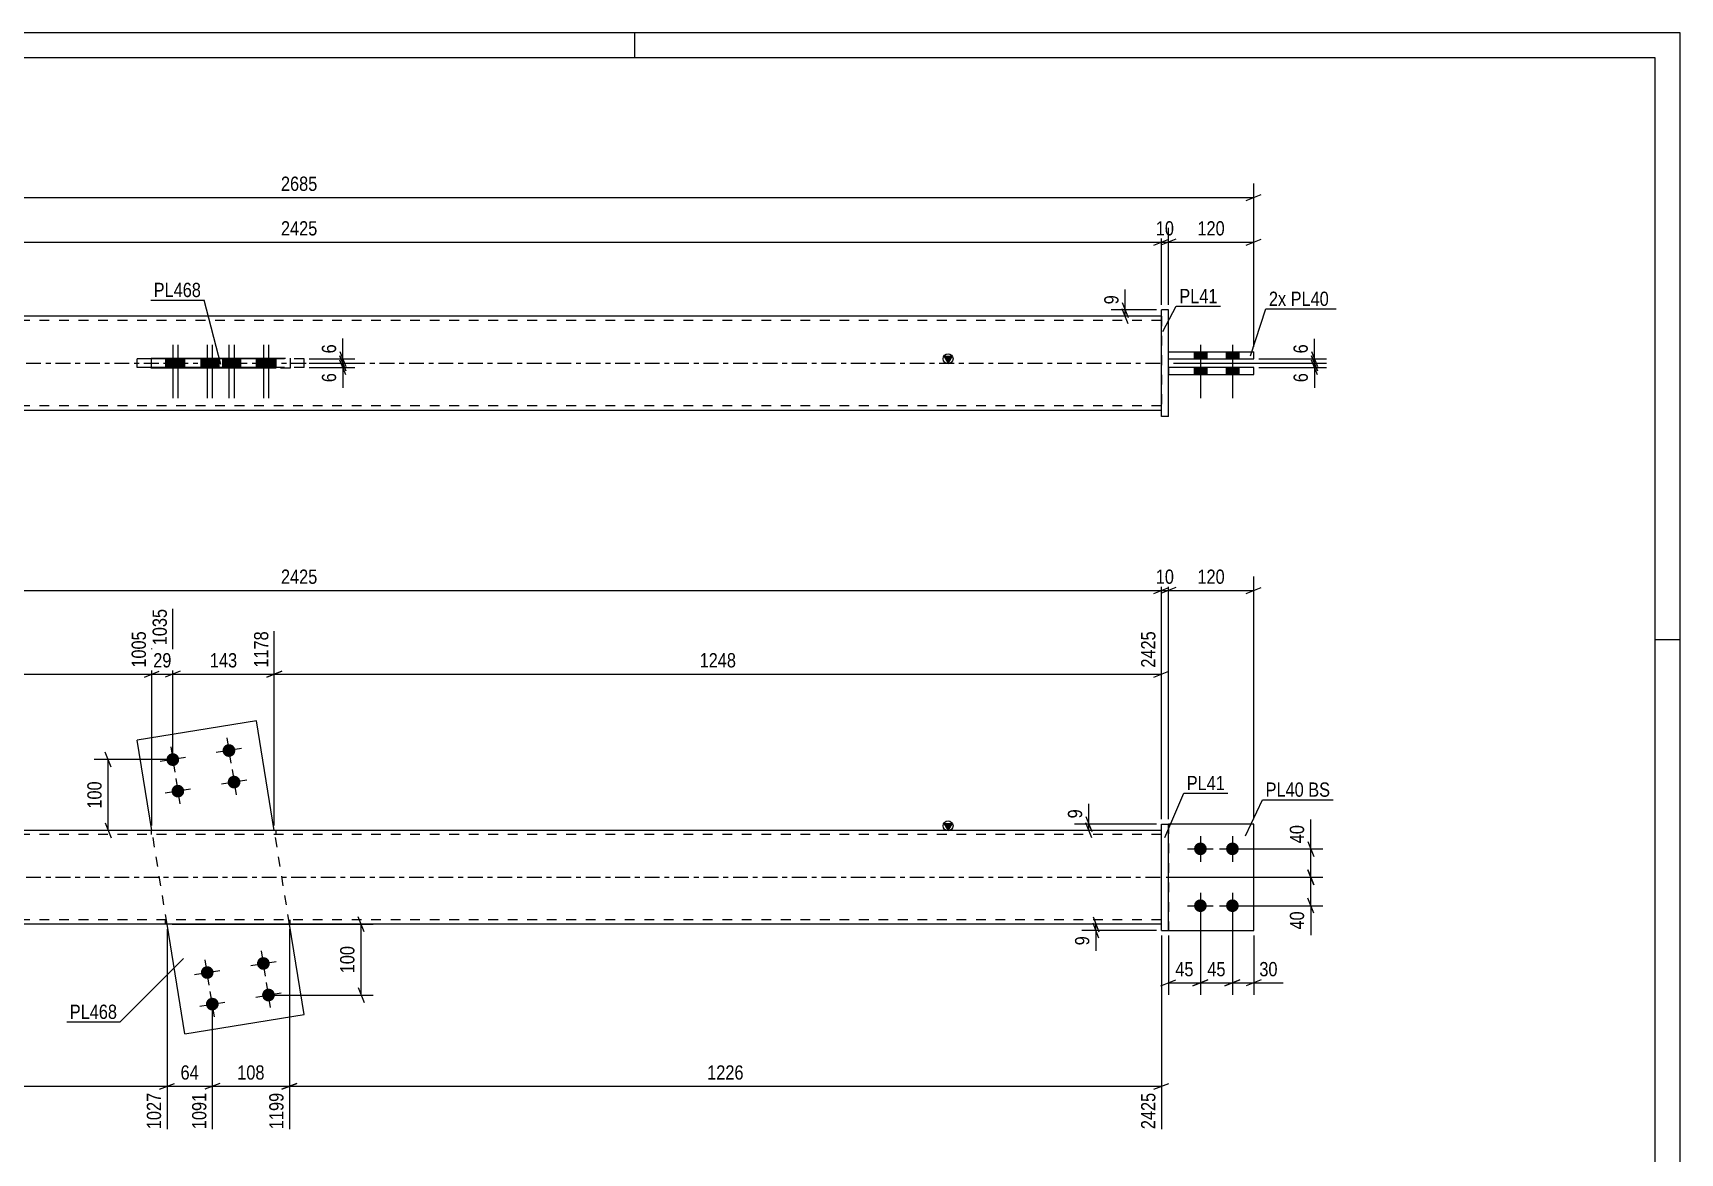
# Model space of a CAD drawing. Header units: millimetres. Extents: x 0 to 594, y 0 to 420.
# Drawn here: x 263.1 to 594, y 194.9 to 420 of the extents above; entities that cross this region are included whole.
import ezdxf

# ---------------------------------------------------------------- set-up
doc = ezdxf.new("R2010")
doc.units = ezdxf.units.MM
doc.linetypes.add('DXK_LINE_DOT2', pattern=[3.9198, 1.9599, -1.9599])
doc.linetypes.add('DXK_LINE_DOT3', pattern=[5.9187, 2.979, -0.9799, 0.9799, -0.9799])
doc.styles.add('Arial Narrow', font='ARIALN.TTF', dxfattribs={"height": 0.2})

# ---------------------------------------------------------------- blocks, each defined once
blk = doc.blocks.new('Unknown-585636893-1129')
at = {"color": 5, "linetype": 'Continuous'}
for p, q in [((594, 420), (0, 420)), ((384, 415), (384, 420)), ((594, 0), (594, 420)), ((589, 415), (5, 415)), ((589, 5), (589, 415)), ((594, 298), (589, 298))]:
    blk.add_line(p, q, dxfattribs=at)
blk = doc.blocks.new('Bolt-585636893-1961 - 1946')
at = {"linetype": 'Continuous'}
for points in [[(292.43, 274.17, -1), (289.89, 273.76, -1)], [(303.71, 276, -1), (301.17, 275.59, -1)], [(293.45, 267.83, -1), (290.92, 267.42, -1)], [(304.74, 269.65, -1), (302.2, 269.24, -1)]]:
    blk.add_hatch(color=1, dxfattribs=at).paths.add_polyline_path(points)
at = {"color": 1, "linetype": 'Continuous'}
for p, q in [((302.03, 278.33), (302.85, 273.25)), ((290.75, 276.51), (291.57, 271.43)), ((304.98, 276.2), (299.9, 275.38)), ((293.7, 274.38), (288.62, 273.56)), ((303.06, 271.98), (303.88, 266.91)), ((291.77, 270.16), (292.6, 265.08)), ((306.01, 269.86), (300.93, 269.03)), ((294.72, 268.03), (289.65, 267.21))]:
    blk.add_line(p, q, dxfattribs=at)
blk = doc.blocks.new('Part-585636893-1953 - 1946')
at = {"linetype": 'Continuous'}
blk.add_hatch(color=2, dxfattribs=at).paths.add_polyline_path([(446.92, 259.74), (446.12, 261.14), (447.72, 261.14)])
at = {"color": 2, "linetype": 'Continuous'}
for p, q in [((489.78, 259.74), (143.31, 259.74)), ((446.92, 259.74), (446.12, 261.14)), ((446.12, 261.14), (447.72, 261.14)), ((447.72, 261.14), (446.92, 259.74)), ((489.78, 240.88), (143.31, 240.88))]:
    blk.add_line(p, q, dxfattribs=at)
at = {"color": 7, "linetype": 'DXK_LINE_DOT2'}
for p, q in [((489.78, 258.88), (143.31, 258.88)), ((286.8, 259.74), (286.8, 258.88)), ((311.83, 259.74), (311.83, 258.88)), ((489.78, 240.88), (489.78, 259.74)), ((489.78, 241.74), (143.31, 241.74)), ((289.71, 240.88), (289.71, 241.74)), ((314.74, 240.88), (314.74, 241.74))]:
    blk.add_line(p, q, dxfattribs=at)
at = {"color": 7, "linetype": 'DXK_LINE_DOT3'}
blk.add_line((143.31, 250.31), (489.78, 250.31), dxfattribs=at)
at = {"color": 2, "linetype": 'Continuous'}
blk.add_circle((446.92, 260.64), 1, dxfattribs=at)
blk = doc.blocks.new('Part-585636893-1958 - 1946')
at = {"color": 2, "linetype": 'Continuous'}
for p, q in [((508.35, 261.02), (491.21, 261.02)), ((508.35, 239.59), (508.35, 261.02)), ((491.21, 239.59), (508.35, 239.59))]:
    blk.add_line(p, q, dxfattribs=at)
at = {"color": 7, "linetype": 'DXK_LINE_DOT2'}
blk.add_line((491.21, 261.02), (491.21, 239.59), dxfattribs=at)
blk = doc.blocks.new('Bolt-585636893-1960 - 1946')
at = {"linetype": 'Continuous'}
for points in [[(296.81, 230.96, -1), (299.35, 231.37, -1)], [(308.09, 232.79, -1), (310.63, 233.2, -1)], [(297.83, 224.62, -1), (300.37, 225.03, -1)], [(309.12, 226.44, -1), (311.65, 226.85, -1)]]:
    blk.add_hatch(color=1, dxfattribs=at).paths.add_polyline_path(points)
at = {"color": 1, "linetype": 'Continuous'}
for p, q in [((309.77, 230.45), (308.95, 235.53)), ((298.49, 228.63), (297.67, 233.71)), ((306.82, 232.58), (311.9, 233.4)), ((295.54, 230.76), (300.62, 231.58)), ((310.8, 224.11), (309.97, 229.19)), ((296.56, 224.41), (301.64, 225.23)), ((299.51, 222.28), (298.69, 227.36)), ((307.85, 226.24), (312.92, 227.06))]:
    blk.add_line(p, q, dxfattribs=at)
blk = doc.blocks.new('Bolt-585636893-1963 - 1946')
at = {"linetype": 'Continuous'}
for points in [[(497.63, 257.31, -1), (497.63, 254.74, -1)], [(504.06, 257.31, -1), (504.06, 254.74, -1)], [(497.63, 245.88, -1), (497.63, 243.31, -1)], [(504.06, 245.88, -1), (504.06, 243.31, -1)]]:
    blk.add_hatch(color=1, dxfattribs=at).paths.add_polyline_path(points)
at = {"color": 1, "linetype": 'Continuous'}
for p, q in [((497.63, 258.59), (497.63, 253.45)), ((504.06, 258.59), (504.06, 253.45)), ((495.06, 256.02), (500.21, 256.02)), ((501.49, 256.02), (506.63, 256.02)), ((497.63, 247.16), (497.63, 242.02)), ((504.06, 247.16), (504.06, 242.02)), ((495.06, 244.59), (500.21, 244.59)), ((501.49, 244.59), (506.63, 244.59))]:
    blk.add_line(p, q, dxfattribs=at)
blk = doc.blocks.new('Part-585636893-1968 - 1946')
at = {"color": 2, "linetype": 'Continuous'}
for p, q in [((307.99, 281.75), (284.02, 277.88)), ((311.55, 259.74), (307.99, 281.75)), ((286.95, 259.74), (284.02, 277.88)), ((293.55, 218.86), (290, 240.88)), ((317.53, 222.74), (314.6, 240.88)), ((293.55, 218.86), (317.53, 222.74))]:
    blk.add_line(p, q, dxfattribs=at)
at = {"color": 7, "linetype": 'DXK_LINE_DOT2'}
for p, q in [((290, 240.88), (286.95, 259.74)), ((314.6, 240.88), (311.55, 259.74))]:
    blk.add_line(p, q, dxfattribs=at)
blk = doc.blocks.new('Part-585636893-1988 - 1946')
at = {"color": 2, "linetype": 'Continuous'}
for p, q in [((489.78, 239.59), (489.78, 261.02)), ((489.78, 261.02), (491.21, 261.02)), ((491.21, 239.59), (491.21, 261.02)), ((489.78, 239.59), (491.21, 239.59))]:
    blk.add_line(p, q, dxfattribs=at)
blk = doc.blocks.new('Part-585636893-1994 - 1946')
at = {"color": 7, "linetype": 'DXK_LINE_DOT2'}
for p, q in [((508.35, 261.02), (491.21, 261.02)), ((491.21, 261.02), (491.21, 239.59)), ((508.35, 239.59), (508.35, 261.02)), ((491.21, 239.59), (508.35, 239.59))]:
    blk.add_line(p, q, dxfattribs=at)
blk = doc.blocks.new('Part-585636893-2431 - 2415')
at = {"color": 2, "linetype": 'Continuous'}
for p, q in [((489.78, 342.91), (489.78, 364.34)), ((491.21, 364.34), (489.78, 364.34)), ((491.21, 342.91), (491.21, 364.34)), ((491.21, 342.91), (489.78, 342.91))]:
    blk.add_line(p, q, dxfattribs=at)
blk = doc.blocks.new('Bolt-585636893-2432 - 2415')
at = {"linetype": 'Continuous'}
for points in [[(296.79, 352.76), (299.36, 352.76), (299.36, 354.48), (296.79, 354.48)], [(297.82, 352.76), (300.39, 352.76), (300.39, 354.48), (297.82, 354.48)], [(308.07, 352.76), (310.64, 352.76), (310.64, 354.48), (308.07, 354.48)], [(309.1, 352.76), (311.67, 352.76), (311.67, 354.48), (309.1, 354.48)]]:
    blk.add_hatch(color=1, dxfattribs=at).paths.add_polyline_path(points)
at = {"color": 1, "linetype": 'Continuous'}
for p, q in [((296.79, 354.48), (296.79, 352.76)), ((297.82, 354.48), (297.82, 352.76)), ((298.08, 357.34), (298.08, 346.62)), ((299.1, 357.34), (299.1, 346.62)), ((299.36, 354.48), (299.36, 352.76)), ((300.39, 354.48), (300.39, 352.76)), ((308.07, 354.48), (308.07, 352.76)), ((309.1, 354.48), (309.1, 352.76)), ((309.36, 357.34), (309.36, 346.62)), ((310.38, 357.34), (310.38, 346.62)), ((310.64, 354.48), (310.64, 352.76)), ((311.67, 354.48), (311.67, 352.76))]:
    blk.add_line(p, q, dxfattribs=at)
blk = doc.blocks.new('Bolt-585636893-2433 - 2415')
at = {"linetype": 'Continuous'}
for points in [[(292.44, 354.48), (289.87, 354.48), (289.87, 352.76), (292.44, 352.76)], [(293.47, 354.48), (290.9, 354.48), (290.9, 352.76), (293.47, 352.76)], [(303.73, 354.48), (301.16, 354.48), (301.16, 352.76), (303.73, 352.76)], [(304.75, 354.48), (302.18, 354.48), (302.18, 352.76), (304.75, 352.76)]]:
    blk.add_hatch(color=1, dxfattribs=at).paths.add_polyline_path(points)
at = {"color": 1, "linetype": 'Continuous'}
for p, q in [((289.87, 354.48), (289.87, 352.76)), ((290.9, 354.48), (290.9, 352.76)), ((291.16, 357.34), (291.16, 346.62)), ((292.18, 357.34), (292.18, 346.62)), ((292.44, 354.48), (292.44, 352.76)), ((293.47, 354.48), (293.47, 352.76)), ((301.16, 354.48), (301.16, 352.76)), ((302.18, 354.48), (302.18, 352.76)), ((302.44, 357.34), (302.44, 346.62)), ((303.47, 357.34), (303.47, 346.62)), ((303.73, 354.48), (303.73, 352.76)), ((304.75, 354.48), (304.75, 352.76))]:
    blk.add_line(p, q, dxfattribs=at)
blk = doc.blocks.new('Part-585636893-2443 - 2415')
at = {"linetype": 'Continuous'}
blk.add_hatch(color=2, dxfattribs=at).paths.add_polyline_path([(446.92, 353.62), (446.12, 355.02), (447.72, 355.02)])
at = {"color": 2, "linetype": 'Continuous'}
for p, q in [((489.78, 363.05), (143.31, 363.05)), ((286.8, 354.48), (286.8, 354.62)), ((286.8, 354.62), (311.83, 354.62)), ((289.71, 354.48), (289.71, 354.62)), ((311.83, 354.62), (311.83, 352.62)), ((446.92, 353.62), (446.12, 355.02)), ((446.12, 355.02), (447.72, 355.02)), ((447.72, 355.02), (446.92, 353.62)), ((286.8, 352.62), (286.8, 352.76)), ((311.83, 352.62), (286.8, 352.62)), ((289.71, 352.62), (289.71, 352.76)), ((143.31, 344.19), (489.78, 344.19))]:
    blk.add_line(p, q, dxfattribs=at)
at = {"color": 7, "linetype": 'DXK_LINE_DOT2'}
for p, q in [((489.78, 362.19), (143.31, 362.19)), ((489.78, 363.05), (489.78, 344.19)), ((286.8, 354.62), (286.8, 352.76)), ((289.71, 354.62), (289.71, 352.76)), ((311.83, 354.62), (314.74, 354.62)), ((314.74, 354.62), (314.74, 352.62)), ((314.74, 352.62), (311.83, 352.62)), ((489.78, 345.05), (143.31, 345.05))]:
    blk.add_line(p, q, dxfattribs=at)
at = {"color": 7, "linetype": 'DXK_LINE_DOT3'}
blk.add_line((143.31, 353.62), (489.78, 353.62), dxfattribs=at)
at = {"color": 2, "linetype": 'Continuous'}
blk.add_circle((446.92, 354.52), 1, dxfattribs=at)
blk = doc.blocks.new('Part-585636893-2448 - 2415')
at = {"color": 2, "linetype": 'Continuous'}
for p, q in [((508.35, 352.76), (491.21, 352.76)), ((491.21, 352.76), (491.21, 351.33)), ((491.21, 351.33), (508.35, 351.33)), ((508.35, 351.33), (508.35, 352.76))]:
    blk.add_line(p, q, dxfattribs=at)
blk = doc.blocks.new('Part-585636893-2453 - 2415')
at = {"color": 2, "linetype": 'Continuous'}
for p, q in [((491.21, 354.48), (491.21, 355.9)), ((491.21, 355.9), (508.35, 355.9)), ((491.21, 354.48), (508.35, 354.48)), ((508.35, 354.48), (508.35, 355.9))]:
    blk.add_line(p, q, dxfattribs=at)
blk = doc.blocks.new('Part-585636893-2468 - 2415')
at = {"color": 2, "linetype": 'Continuous'}
for p, q in [((284.02, 352.76), (284.02, 354.48)), ((311.83, 354.48), (284.02, 354.48)), ((307.99, 352.76), (307.99, 354.48)), ((311.83, 352.76), (284.02, 352.76))]:
    blk.add_line(p, q, dxfattribs=at)
at = {"color": 7, "linetype": 'DXK_LINE_DOT2'}
for p, q in [((293.55, 352.76), (293.55, 354.48)), ((317.53, 354.48), (311.83, 354.48)), ((317.53, 352.76), (317.53, 354.48)), ((317.53, 352.76), (311.83, 352.76))]:
    blk.add_line(p, q, dxfattribs=at)
blk = doc.blocks.new('Bolt-585636893-2470 - 2415')
at = {"linetype": 'Continuous'}
for points in [[(498.92, 355.9), (496.35, 355.9), (496.35, 354.48), (498.92, 354.48)], [(498.92, 355.9), (496.35, 355.9), (496.35, 354.48), (498.92, 354.48)], [(505.35, 355.9), (502.78, 355.9), (502.78, 354.48), (505.35, 354.48)], [(505.35, 355.9), (502.78, 355.9), (502.78, 354.48), (505.35, 354.48)], [(498.92, 352.76), (496.35, 352.76), (496.35, 351.33), (498.92, 351.33)], [(498.92, 352.76), (496.35, 352.76), (496.35, 351.33), (498.92, 351.33)], [(505.35, 352.76), (502.78, 352.76), (502.78, 351.33), (505.35, 351.33)], [(505.35, 352.76), (502.78, 352.76), (502.78, 351.33), (505.35, 351.33)]]:
    blk.add_hatch(color=1, dxfattribs=at).paths.add_polyline_path(points)
at = {"color": 1, "linetype": 'Continuous'}
for p, q in [((496.35, 355.9), (496.35, 354.48)), ((496.35, 355.9), (496.35, 354.48)), ((497.63, 357.33), (497.63, 346.62)), ((497.63, 357.33), (497.63, 346.62)), ((498.92, 355.9), (498.92, 354.48)), ((498.92, 355.9), (498.92, 354.48)), ((502.78, 355.9), (502.78, 354.48)), ((502.78, 355.9), (502.78, 354.48)), ((504.06, 357.33), (504.06, 346.62)), ((504.06, 357.33), (504.06, 346.62)), ((505.35, 355.9), (505.35, 354.48)), ((505.35, 355.9), (505.35, 354.48)), ((496.35, 352.76), (496.35, 351.33)), ((496.35, 352.76), (496.35, 351.33)), ((498.92, 352.76), (498.92, 351.33)), ((498.92, 352.76), (498.92, 351.33)), ((502.78, 352.76), (502.78, 351.33)), ((502.78, 352.76), (502.78, 351.33)), ((505.35, 352.76), (505.35, 351.33)), ((505.35, 352.76), (505.35, 351.33))]:
    blk.add_line(p, q, dxfattribs=at)
blk = doc.blocks.new('StraightDimension-585636893-2936 - 1946')
at = {"color": 7, "linetype": 'Continuous'}
for p, q in [((290, 239.88), (290, 199.69)), ((299.1, 223.82), (299.1, 199.69)), ((288.5, 207.7), (291.5, 208.9)), ((300.6, 208.9), (297.6, 207.7)), ((290, 208.3), (299.1, 208.3))]:
    blk.add_line(p, q, dxfattribs=at)
at = {"color": 0}
blk.add_wipeout([(296.98, 209.05), (296.98, 213.25), (292.12, 213.25), (292.12, 209.05)], dxfattribs=at)
at = {"color": 3, "style": 'Arial Narrow'}
blk.add_text('64', height=2.863, dxfattribs=at).set_placement((292.72, 209.65))
at = {"color": 0, "linetype": 'Continuous'}
blk.add_wipeout([(298.5, 207.6), (294.3, 207.6), (294.3, 199.09), (298.5, 199.09)], dxfattribs=at)
at = {"color": 3, "linetype": 'Continuous', "style": 'Arial Narrow'}
blk.add_text('1091', height=2.863, rotation=90.0002, dxfattribs=at).set_placement((297.9, 199.69))
blk = doc.blocks.new('StraightDimension-585636893-2306 - 1946')
at = {"color": 7, "linetype": 'Continuous'}
for p, q in [((474.61, 262.52), (475.81, 259.52)), ((488.78, 261.02), (472.36, 261.02)), ((488.78, 259.74), (472.36, 259.74)), ((475.81, 258.24), (474.61, 261.24)), ((475.21, 259.74), (475.21, 261.02))]:
    blk.add_line(p, q, dxfattribs=at)
at = {"color": 0}
blk.add_wipeout([(474.45, 264.57), (470.25, 264.57), (470.25, 261.55), (474.45, 261.55)], dxfattribs=at)
at = {"color": 7, "linetype": 'Continuous'}
blk.add_line((475.21, 261.02), (475.21, 265.1), dxfattribs=at)
blk.add_line((475.21, 261.02), (475.21, 265.1), dxfattribs=at)
at = {"color": 3, "style": 'Arial Narrow'}
blk.add_text('9', height=2.86, rotation=90.0002, dxfattribs=at).set_placement((473.86, 262.15))
blk = doc.blocks.new('StraightDimension-585636893-2803 - 1946')
at = {"color": 7, "linetype": 'Continuous'}
for p, q in [((286.95, 260.74), (286.95, 299.75)), ((144.81, 291.74), (141.81, 290.54)), ((143.31, 260.74), (143.31, 294.27)), ((285.45, 290.54), (288.45, 291.74)), ((143.31, 291.14), (286.95, 291.14))]:
    blk.add_line(p, q, dxfattribs=at)
at = {"color": 0, "linetype": 'Continuous'}
for points in [[(286.35, 300.35), (282.15, 300.35), (282.15, 291.84), (286.35, 291.84)], [(142.71, 294.87), (138.51, 294.87), (138.51, 291.84), (142.71, 291.84)]]:
    blk.add_wipeout(points, dxfattribs=at)
at = {"color": 0}
blk.add_wipeout([(219.39, 291.89), (219.39, 296.09), (210.87, 296.09), (210.87, 291.89)], dxfattribs=at)
at = {"color": 3, "linetype": 'Continuous', "style": 'Arial Narrow'}
for s, height, p in [('1005', 2.863, (285.75, 292.44)), ('0', 2.86, (142.11, 292.44))]:
    blk.add_text(s, height=height, rotation=90.0002, dxfattribs=at).set_placement(p)
at = {"color": 3, "style": 'Arial Narrow'}
blk.add_text('1005', height=2.863, dxfattribs=at).set_placement((211.47, 292.49))
blk = doc.blocks.new('StraightDimension-585636893-2212 - 1946')
at = {"color": 7, "linetype": 'Continuous'}
for p, q in [((497.63, 243.59), (497.63, 226.67)), ((504.06, 243.59), (504.06, 226.67)), ((496.13, 228.47), (499.13, 229.67)), ((497.63, 229.07), (504.06, 229.07)), ((505.56, 229.67), (502.56, 228.47))]:
    blk.add_line(p, q, dxfattribs=at)
at = {"color": 0}
blk.add_wipeout([(503.28, 229.82), (503.28, 234.02), (498.42, 234.02), (498.42, 229.82)], dxfattribs=at)
at = {"color": 3, "style": 'Arial Narrow'}
blk.add_text('45', height=2.863, dxfattribs=at).set_placement((499.02, 230.42))
blk = doc.blocks.new('StraightDimension-585636893-2378 - 1946')
at = {"color": 7, "linetype": 'Continuous'}
for p, q in [((492.71, 308.54), (489.71, 307.34)), ((491.21, 262.02), (491.21, 310.79)), ((491.21, 307.94), (508.35, 307.94)), ((506.85, 307.34), (509.85, 308.54)), ((508.35, 262.02), (508.35, 310.79))]:
    blk.add_line(p, q, dxfattribs=at)
at = {"color": 0}
blk.add_wipeout([(503.12, 308.69), (503.12, 312.89), (496.43, 312.89), (496.43, 308.69)], dxfattribs=at)
at = {"color": 3, "style": 'Arial Narrow'}
blk.add_text('120', height=2.863, dxfattribs=at).set_placement((497.03, 309.29))
blk = doc.blocks.new('StraightDimension-585636893-2801 - 1946')
at = {"color": 7, "linetype": 'Continuous'}
for p, q in [((291.16, 274.97), (291.16, 304.25)), ((311.55, 260.74), (311.55, 299.75)), ((292.66, 291.74), (289.66, 290.54)), ((310.05, 290.54), (313.05, 291.74)), ((291.16, 291.14), (311.55, 291.14))]:
    blk.add_line(p, q, dxfattribs=at)
at = {"color": 0, "linetype": 'Continuous'}
blk.add_wipeout([(310.95, 300.35), (306.75, 300.35), (306.75, 291.84), (310.95, 291.84)], dxfattribs=at)
at = {"color": 0}
blk.add_wipeout([(304.7, 291.89), (304.7, 296.09), (298.01, 296.09), (298.01, 291.89)], dxfattribs=at)
at = {"color": 3, "linetype": 'Continuous', "style": 'Arial Narrow'}
blk.add_text('1178', height=2.863, rotation=90.0002, dxfattribs=at).set_placement((310.35, 292.44))
at = {"color": 3, "style": 'Arial Narrow'}
blk.add_text('143', height=2.863, dxfattribs=at).set_placement((298.61, 292.49))
blk = doc.blocks.new('StraightDimension-585636893-2937 - 1946')
at = {"color": 7, "linetype": 'Continuous'}
for p, q in [((143.31, 238.59), (143.31, 205.17)), ((290, 239.88), (290, 199.69)), ((144.81, 208.9), (141.81, 207.7)), ((288.5, 207.7), (291.5, 208.9)), ((143.31, 208.3), (290, 208.3))]:
    blk.add_line(p, q, dxfattribs=at)
at = {"color": 0}
blk.add_wipeout([(220.91, 209.05), (220.91, 213.25), (212.4, 213.25), (212.4, 209.05)], dxfattribs=at)
at = {"color": 0, "linetype": 'Continuous'}
for points in [[(142.71, 207.6), (138.51, 207.6), (138.51, 204.57), (142.71, 204.57)], [(289.4, 207.6), (285.2, 207.6), (285.2, 199.09), (289.4, 199.09)]]:
    blk.add_wipeout(points, dxfattribs=at)
at = {"color": 3, "style": 'Arial Narrow'}
blk.add_text('1027', height=2.863, dxfattribs=at).set_placement((213, 209.65))
at = {"color": 3, "linetype": 'Continuous', "style": 'Arial Narrow'}
for s, height, p in [('0', 2.86, (142.11, 205.17)), ('1027', 2.863, (288.8, 199.69))]:
    blk.add_text(s, height=height, rotation=90.0002, dxfattribs=at).set_placement(p)
blk = doc.blocks.new('StraightDimension-585636893-2802 - 1946')
at = {"color": 7, "linetype": 'Continuous'}
for p, q in [((291.16, 274.97), (291.16, 304.25)), ((286.95, 260.74), (286.95, 299.75)), ((285.45, 290.54), (288.45, 291.74)), ((292.66, 291.74), (289.66, 290.54)), ((286.95, 291.14), (291.16, 291.14))]:
    blk.add_line(p, q, dxfattribs=at)
at = {"color": 0}
blk.add_wipeout([(291.48, 291.89), (291.48, 296.09), (286.63, 296.09), (286.63, 291.89)], dxfattribs=at)
at = {"color": 0, "linetype": 'Continuous'}
blk.add_wipeout([(290.56, 304.85), (286.36, 304.85), (286.36, 296.34), (290.56, 296.34)], dxfattribs=at)
at = {"color": 3, "linetype": 'Continuous', "style": 'Arial Narrow'}
blk.add_text('1035', height=2.863, rotation=90.0002, dxfattribs=at).set_placement((289.96, 296.94))
at = {"color": 3, "style": 'Arial Narrow'}
blk.add_text('29', height=2.863, dxfattribs=at).set_placement((287.23, 292.49))
blk = doc.blocks.new('StraightDimension-585636893-2190 - 1946')
at = {"color": 7, "linetype": 'Continuous'}
for p, q in [((476.05, 242.38), (477.25, 239.38)), ((488.78, 240.88), (473.8, 240.88)), ((488.78, 239.59), (473.8, 239.59)), ((477.25, 238.09), (476.05, 241.09)), ((476.65, 239.59), (476.65, 240.88))]:
    blk.add_line(p, q, dxfattribs=at)
at = {"color": 0}
blk.add_wipeout([(475.9, 239.07), (471.7, 239.07), (471.7, 236.04), (475.9, 236.04)], dxfattribs=at)
at = {"color": 7, "linetype": 'Continuous'}
blk.add_line((476.65, 239.59), (476.65, 235.51), dxfattribs=at)
blk.add_line((476.65, 239.59), (476.65, 235.51), dxfattribs=at)
at = {"color": 3, "style": 'Arial Narrow'}
blk.add_text('9', height=2.86, rotation=90.0002, dxfattribs=at).set_placement((475.3, 236.64))
blk = doc.blocks.new('StraightDimension-585636893-2199 - 1946')
at = {"color": 7, "linetype": 'Continuous'}
for p, q in [((504.06, 243.59), (504.06, 226.67)), ((508.35, 238.59), (508.35, 226.67)), ((502.56, 228.47), (505.56, 229.67)), ((504.06, 229.07), (508.35, 229.07)), ((509.85, 229.67), (506.85, 228.47))]:
    blk.add_line(p, q, dxfattribs=at)
at = {"color": 0}
blk.add_wipeout([(513.73, 229.82), (513.73, 234.02), (508.87, 234.02), (508.87, 229.82)], dxfattribs=at)
at = {"color": 7, "linetype": 'Continuous'}
blk.add_line((508.35, 229.07), (514.25, 229.07), dxfattribs=at)
blk.add_line((508.35, 229.07), (514.25, 229.07), dxfattribs=at)
at = {"color": 3, "style": 'Arial Narrow'}
blk.add_text('30', height=2.863, dxfattribs=at).set_placement((509.47, 230.42))
blk = doc.blocks.new('StraightDimension-585636893-2222 - 1946')
at = {"color": 7, "linetype": 'Continuous'}
for p, q in [((497.63, 243.59), (497.63, 226.67)), ((491.21, 238.59), (491.21, 226.67)), ((489.71, 228.47), (492.71, 229.67)), ((491.21, 229.07), (497.63, 229.07)), ((499.13, 229.67), (496.13, 228.47))]:
    blk.add_line(p, q, dxfattribs=at)
at = {"color": 0}
blk.add_wipeout([(496.85, 229.82), (496.85, 234.02), (491.99, 234.02), (491.99, 229.82)], dxfattribs=at)
at = {"color": 3, "style": 'Arial Narrow'}
blk.add_text('45', height=2.863, dxfattribs=at).set_placement((492.59, 230.42))
blk = doc.blocks.new('StraightDimension-585636893-2352 - 1946')
at = {"color": 7, "linetype": 'Continuous'}
for p, q in [((143.31, 307.94), (489.78, 307.94)), ((488.28, 307.34), (491.28, 308.54)), ((489.78, 262.02), (489.78, 310.79))]:
    blk.add_line(p, q, dxfattribs=at)
at = {"color": 0}
blk.add_wipeout([(320.8, 308.69), (320.8, 312.89), (312.29, 312.89), (312.29, 308.69)], dxfattribs=at)
at = {"color": 3, "style": 'Arial Narrow'}
blk.add_text('2425', height=2.863, dxfattribs=at).set_placement((312.89, 309.29))
blk = doc.blocks.new('StraightDimension-585636893-2239 - 1946')
at = {"color": 7, "linetype": 'Continuous'}
for p, q in [((329.6, 239.38), (328.4, 242.38)), ((291, 240.88), (331.4, 240.88)), ((329, 226.65), (329, 240.88)), ((311.38, 226.65), (331.4, 226.65)), ((328.4, 228.15), (329.6, 225.15))]:
    blk.add_line(p, q, dxfattribs=at)
at = {"color": 0}
blk.add_wipeout([(328.25, 237.1), (324.05, 237.1), (324.05, 230.42), (328.25, 230.42)], dxfattribs=at)
at = {"color": 3, "style": 'Arial Narrow'}
blk.add_text('100', height=2.863, rotation=90.0002, dxfattribs=at).set_placement((327.65, 231.02))
blk = doc.blocks.new('StraightDimension-585636893-2256 - 1946')
at = {"color": 7, "linetype": 'Continuous'}
for p, q in [((519.21, 251.81), (520.41, 248.81)), ((490.78, 250.31), (522.21, 250.31)), ((519.81, 244.59), (519.81, 250.31)), ((520.41, 243.09), (519.21, 246.09)), ((505.06, 244.59), (522.21, 244.59))]:
    blk.add_line(p, q, dxfattribs=at)
at = {"color": 0}
blk.add_wipeout([(519.06, 244.07), (514.86, 244.07), (514.86, 239.21), (519.06, 239.21)], dxfattribs=at)
at = {"color": 7, "linetype": 'Continuous'}
blk.add_line((519.81, 244.59), (519.81, 238.69), dxfattribs=at)
blk.add_line((519.81, 244.59), (519.81, 238.69), dxfattribs=at)
at = {"color": 3, "style": 'Arial Narrow'}
blk.add_text('40', height=2.863, rotation=90.0002, dxfattribs=at).set_placement((518.46, 239.81))
blk = doc.blocks.new('StraightDimension-585636893-2269 - 1946')
at = {"color": 7, "linetype": 'Continuous'}
for p, q in [((505.06, 256.02), (522.21, 256.02)), ((519.21, 257.52), (520.41, 254.52)), ((519.81, 250.31), (519.81, 256.02)), ((520.41, 248.81), (519.21, 251.81)), ((490.78, 250.31), (522.21, 250.31))]:
    blk.add_line(p, q, dxfattribs=at)
at = {"color": 0}
blk.add_wipeout([(519.06, 261.4), (514.86, 261.4), (514.86, 256.55), (519.06, 256.55)], dxfattribs=at)
at = {"color": 7, "linetype": 'Continuous'}
blk.add_line((519.81, 256.02), (519.81, 261.93), dxfattribs=at)
blk.add_line((519.81, 256.02), (519.81, 261.93), dxfattribs=at)
at = {"color": 3, "style": 'Arial Narrow'}
blk.add_text('40', height=2.863, rotation=90.0002, dxfattribs=at).set_placement((518.46, 257.15))
blk = doc.blocks.new('StraightDimension-585636893-2934 - 1946')
at = {"color": 7, "linetype": 'Continuous'}
for p, q in [((314.6, 239.88), (314.6, 199.69)), ((489.78, 238.59), (489.78, 199.69)), ((316.1, 208.9), (313.1, 207.7)), ((488.28, 207.7), (491.28, 208.9)), ((314.6, 208.3), (489.78, 208.3))]:
    blk.add_line(p, q, dxfattribs=at)
at = {"color": 0}
blk.add_wipeout([(406.44, 209.05), (406.44, 213.25), (397.93, 213.25), (397.93, 209.05)], dxfattribs=at)
at = {"color": 0, "linetype": 'Continuous'}
blk.add_wipeout([(489.18, 207.6), (484.98, 207.6), (484.98, 199.09), (489.18, 199.09)], dxfattribs=at)
at = {"color": 3, "style": 'Arial Narrow'}
blk.add_text('1226', height=2.863, dxfattribs=at).set_placement((398.53, 209.65))
at = {"color": 3, "linetype": 'Continuous', "style": 'Arial Narrow'}
blk.add_text('2425', height=2.863, rotation=90.0002, dxfattribs=at).set_placement((488.58, 199.69))
blk = doc.blocks.new('StraightDimension-585636893-2283 - 1946')
at = {"color": 7, "linetype": 'Continuous'}
for p, q in [((278.8, 272.47), (277.6, 275.47)), ((290.16, 273.97), (275.35, 273.97)), ((278.2, 259.74), (278.2, 273.97)), ((310.55, 259.74), (275.35, 259.74)), ((277.6, 261.24), (278.8, 258.24))]:
    blk.add_line(p, q, dxfattribs=at)
at = {"color": 0}
blk.add_wipeout([(277.45, 270.19), (273.25, 270.19), (273.25, 263.51), (277.45, 263.51)], dxfattribs=at)
at = {"color": 3, "style": 'Arial Narrow'}
blk.add_text('100', height=2.863, rotation=90.0002, dxfattribs=at).set_placement((276.85, 264.11))
blk = doc.blocks.new('StraightDimension-585636893-2935 - 1946')
at = {"color": 7, "linetype": 'Continuous'}
for p, q in [((314.6, 239.88), (314.6, 199.69)), ((299.1, 223.82), (299.1, 199.69)), ((300.6, 208.9), (297.6, 207.7)), ((313.1, 207.7), (316.1, 208.9)), ((299.1, 208.3), (314.6, 208.3))]:
    blk.add_line(p, q, dxfattribs=at)
at = {"color": 0}
blk.add_wipeout([(310.19, 209.05), (310.19, 213.25), (303.51, 213.25), (303.51, 209.05)], dxfattribs=at)
at = {"color": 3, "style": 'Arial Narrow'}
blk.add_text('108', height=2.863, dxfattribs=at).set_placement((304.11, 209.65))
at = {"color": 0, "linetype": 'Continuous'}
blk.add_wipeout([(314, 207.6), (309.8, 207.6), (309.8, 199.09), (314, 199.09)], dxfattribs=at)
at = {"color": 3, "linetype": 'Continuous', "style": 'Arial Narrow'}
blk.add_text('1199', height=2.863, rotation=90.0002, dxfattribs=at).set_placement((313.4, 199.69))
blk = doc.blocks.new('StraightDimension-585636893-2361 - 1946')
at = {"color": 7, "linetype": 'Continuous'}
for p, q in [((488.28, 307.34), (491.28, 308.54)), ((492.71, 308.54), (489.71, 307.34)), ((489.78, 262.02), (489.78, 310.79)), ((489.78, 307.94), (491.21, 307.94)), ((491.21, 262.02), (491.21, 310.79))]:
    blk.add_line(p, q, dxfattribs=at)
at = {"color": 0}
blk.add_wipeout([(492.92, 308.69), (492.92, 312.89), (488.06, 312.89), (488.06, 308.69)], dxfattribs=at)
at = {"color": 3, "style": 'Arial Narrow'}
blk.add_text('10', height=2.863, dxfattribs=at).set_placement((488.66, 309.29))
blk = doc.blocks.new('StraightDimension-585636893-2800 - 1946')
at = {"color": 7, "linetype": 'Continuous'}
for p, q in [((311.55, 260.74), (311.55, 299.75)), ((489.78, 262.02), (489.78, 299.75)), ((313.05, 291.74), (310.05, 290.54)), ((488.28, 290.54), (491.28, 291.74)), ((311.55, 291.14), (489.78, 291.14))]:
    blk.add_line(p, q, dxfattribs=at)
at = {"color": 0, "linetype": 'Continuous'}
blk.add_wipeout([(489.18, 300.35), (484.98, 300.35), (484.98, 291.84), (489.18, 291.84)], dxfattribs=at)
at = {"color": 0}
blk.add_wipeout([(404.92, 291.89), (404.92, 296.09), (396.41, 296.09), (396.41, 291.89)], dxfattribs=at)
at = {"color": 3, "linetype": 'Continuous', "style": 'Arial Narrow'}
blk.add_text('2425', height=2.863, rotation=90.0002, dxfattribs=at).set_placement((488.58, 292.44))
at = {"color": 3, "style": 'Arial Narrow'}
blk.add_text('1248', height=2.863, dxfattribs=at).set_placement((397.01, 292.49))
blk = doc.blocks.new('StraightDimension-585636893-2521 - 2415')
at = {"color": 7, "linetype": 'Continuous'}
for p, q in [((318.53, 354.48), (327.72, 354.48)), ((324.72, 355.98), (325.92, 352.98)), ((325.92, 352.12), (324.72, 355.12)), ((325.32, 353.62), (325.32, 354.48)), ((318.53, 353.62), (327.72, 353.62))]:
    blk.add_line(p, q, dxfattribs=at)
at = {"color": 0}
blk.add_wipeout([(324.57, 358.03), (320.37, 358.03), (320.37, 355), (324.57, 355)], dxfattribs=at)
at = {"color": 7, "linetype": 'Continuous'}
blk.add_line((325.32, 354.48), (325.32, 358.56), dxfattribs=at)
blk.add_line((325.32, 354.48), (325.32, 358.56), dxfattribs=at)
at = {"color": 3, "style": 'Arial Narrow'}
blk.add_text('6', height=2.86, rotation=90.0002, dxfattribs=at).set_placement((323.97, 355.6))
blk = doc.blocks.new('StraightDimension-585636893-2525 - 2415')
at = {"color": 7, "linetype": 'Continuous'}
for p, q in [((324.72, 355.12), (325.92, 352.12)), ((325.92, 351.26), (324.72, 354.26)), ((318.53, 353.62), (327.72, 353.62)), ((318.53, 352.76), (327.72, 352.76)), ((325.32, 352.76), (325.32, 353.62))]:
    blk.add_line(p, q, dxfattribs=at)
at = {"color": 0}
blk.add_wipeout([(324.57, 352.24), (320.37, 352.24), (320.37, 349.21), (324.57, 349.21)], dxfattribs=at)
at = {"color": 7, "linetype": 'Continuous'}
blk.add_line((325.32, 352.76), (325.32, 348.69), dxfattribs=at)
blk.add_line((325.32, 352.76), (325.32, 348.69), dxfattribs=at)
at = {"color": 3, "style": 'Arial Narrow'}
blk.add_text('6', height=2.86, rotation=90.0002, dxfattribs=at).set_placement((323.97, 349.81))
blk = doc.blocks.new('StraightDimension-585636893-2530 - 2415')
at = {"color": 7, "linetype": 'Continuous'}
for p, q in [((506.85, 386.31), (509.85, 387.51)), ((508.35, 356.9), (508.35, 389.76)), ((124.74, 386.91), (508.35, 386.91))]:
    blk.add_line(p, q, dxfattribs=at)
at = {"color": 0}
blk.add_wipeout([(320.8, 387.66), (320.8, 391.86), (312.29, 391.86), (312.29, 387.66)], dxfattribs=at)
at = {"color": 3, "style": 'Arial Narrow'}
blk.add_text('2685', height=2.863, dxfattribs=at).set_placement((312.89, 388.26))
blk = doc.blocks.new('StraightDimension-585636893-2561 - 2415')
at = {"color": 7, "linetype": 'Continuous'}
for p, q in [((489.78, 365.34), (489.78, 380.8)), ((143.31, 377.95), (489.78, 377.95)), ((488.28, 377.35), (491.28, 378.55))]:
    blk.add_line(p, q, dxfattribs=at)
at = {"color": 0}
blk.add_wipeout([(320.8, 378.7), (320.8, 382.9), (312.29, 382.9), (312.29, 378.7)], dxfattribs=at)
at = {"color": 3, "style": 'Arial Narrow'}
blk.add_text('2425', height=2.863, dxfattribs=at).set_placement((312.89, 379.3))
blk = doc.blocks.new('StraightDimension-585636893-2571 - 2415')
at = {"color": 7, "linetype": 'Continuous'}
for p, q in [((489.78, 365.34), (489.78, 380.8)), ((491.21, 365.34), (491.21, 380.8)), ((488.28, 377.35), (491.28, 378.55)), ((492.71, 378.55), (489.71, 377.35)), ((489.78, 377.95), (491.21, 377.95))]:
    blk.add_line(p, q, dxfattribs=at)
at = {"color": 0}
blk.add_wipeout([(492.92, 378.7), (492.92, 382.9), (488.06, 382.9), (488.06, 378.7)], dxfattribs=at)
at = {"color": 3, "style": 'Arial Narrow'}
blk.add_text('10', height=2.863, dxfattribs=at).set_placement((488.66, 379.3))
blk = doc.blocks.new('StraightDimension-585636893-2581 - 2415')
at = {"color": 7, "linetype": 'Continuous'}
for p, q in [((491.21, 365.34), (491.21, 380.8)), ((508.35, 356.9), (508.35, 380.8)), ((492.71, 378.55), (489.71, 377.35)), ((491.21, 377.95), (508.35, 377.95)), ((506.85, 377.35), (509.85, 378.55))]:
    blk.add_line(p, q, dxfattribs=at)
at = {"color": 0}
blk.add_wipeout([(503.12, 378.7), (503.12, 382.9), (496.43, 382.9), (496.43, 378.7)], dxfattribs=at)
at = {"color": 3, "style": 'Arial Narrow'}
blk.add_text('120', height=2.863, dxfattribs=at).set_placement((497.03, 379.3))
blk = doc.blocks.new('StraightDimension-585636893-2592 - 2415')
at = {"color": 7, "linetype": 'Continuous'}
for p, q in [((488.78, 364.34), (479.67, 364.34)), ((481.92, 365.84), (483.12, 362.84)), ((483.12, 361.55), (481.92, 364.55)), ((482.52, 363.05), (482.52, 364.34)), ((488.78, 363.05), (479.67, 363.05))]:
    blk.add_line(p, q, dxfattribs=at)
at = {"color": 0}
blk.add_wipeout([(481.77, 367.89), (477.57, 367.89), (477.57, 364.86), (481.77, 364.86)], dxfattribs=at)
at = {"color": 7, "linetype": 'Continuous'}
blk.add_line((482.52, 364.34), (482.52, 368.41), dxfattribs=at)
blk.add_line((482.52, 364.34), (482.52, 368.41), dxfattribs=at)
at = {"color": 3, "style": 'Arial Narrow'}
blk.add_text('9', height=2.86, rotation=90.0002, dxfattribs=at).set_placement((481.17, 365.46))
blk = doc.blocks.new('StraightDimension-585636893-2603 - 2415')
at = {"color": 7, "linetype": 'Continuous'}
for p, q in [((509.35, 354.48), (522.95, 354.48)), ((519.95, 355.98), (521.15, 352.98)), ((521.15, 352.12), (519.95, 355.12)), ((520.55, 353.62), (520.55, 354.48)), ((492.21, 353.62), (522.95, 353.62))]:
    blk.add_line(p, q, dxfattribs=at)
at = {"color": 0}
blk.add_wipeout([(519.8, 358.03), (515.6, 358.03), (515.6, 355), (519.8, 355)], dxfattribs=at)
at = {"color": 7, "linetype": 'Continuous'}
blk.add_line((520.55, 354.48), (520.55, 358.55), dxfattribs=at)
blk.add_line((520.55, 354.48), (520.55, 358.55), dxfattribs=at)
at = {"color": 3, "style": 'Arial Narrow'}
blk.add_text('6', height=2.86, rotation=90.0002, dxfattribs=at).set_placement((519.2, 355.6))
blk = doc.blocks.new('StraightDimension-585636893-2612 - 2415')
at = {"color": 7, "linetype": 'Continuous'}
for p, q in [((519.95, 355.12), (521.15, 352.12)), ((521.15, 351.26), (519.95, 354.26)), ((492.21, 353.62), (522.95, 353.62)), ((509.35, 352.76), (522.95, 352.76)), ((520.55, 352.76), (520.55, 353.62))]:
    blk.add_line(p, q, dxfattribs=at)
at = {"color": 0}
blk.add_wipeout([(519.8, 352.24), (515.6, 352.24), (515.6, 349.21), (519.8, 349.21)], dxfattribs=at)
at = {"color": 7, "linetype": 'Continuous'}
blk.add_line((520.55, 352.76), (520.55, 348.68), dxfattribs=at)
blk.add_line((520.55, 352.76), (520.55, 348.68), dxfattribs=at)
at = {"color": 3, "style": 'Arial Narrow'}
blk.add_text('6', height=2.86, rotation=90.0002, dxfattribs=at).set_placement((519.2, 349.81))
blk = doc.blocks.new('Mark-585636893-1964 - 1946')
at = {"color": 0}
blk.add_wipeout([(279.96, 221.85), (279.96, 224.85), (270.46, 224.85), (270.46, 221.85)], dxfattribs=at)
blk.add_wipeout([(279.96, 221.85), (279.96, 224.85), (270.46, 224.85), (270.46, 221.85)], dxfattribs=at)
at = {"color": 30, "linetype": 'Continuous'}
for p in [(293.32, 234), (269.86, 221.25)]:
    blk.add_line(p, (280.56, 221.25), dxfattribs=at)
at = {"color": 3, "style": 'Arial Narrow'}
blk.add_text('PL468', height=2.863, dxfattribs=at).set_placement((270.46, 221.85))
blk = doc.blocks.new('Mark-585636893-1984 - 1946')
at = {"color": 0}
blk.add_wipeout([(502.55, 267.82), (502.55, 270.82), (494.88, 270.82), (494.88, 267.82)], dxfattribs=at)
blk.add_wipeout([(502.55, 267.82), (502.55, 270.82), (494.88, 270.82), (494.88, 267.82)], dxfattribs=at)
at = {"color": 30, "linetype": 'Continuous'}
for p, q in [((490.51, 258.34), (494.28, 267.22)), ((494.28, 267.22), (503.15, 267.22))]:
    blk.add_line(p, q, dxfattribs=at)
at = {"color": 3, "style": 'Arial Narrow'}
blk.add_text('PL41', height=2.863, dxfattribs=at).set_placement((494.88, 267.82))
blk = doc.blocks.new('MarkSet-585636893-2400 - 1946')
at = {"color": 0}
blk.add_wipeout([(518.4, 266.5), (518.4, 269.5), (510.73, 269.5), (510.73, 266.5)], dxfattribs=at)
blk.add_wipeout([(518.4, 266.5), (518.4, 269.5), (510.73, 269.5), (510.73, 266.5)], dxfattribs=at)
at = {"color": 30, "linetype": 'Continuous'}
blk.add_line((506.72, 258.67), (510.13, 265.9), dxfattribs=at)
at = {"color": 0}
blk.add_wipeout([(523.68, 266.5), (523.68, 269.5), (519.3, 269.5), (519.3, 266.5)], dxfattribs=at)
blk.add_wipeout([(523.68, 266.5), (523.68, 269.5), (519.3, 269.5), (519.3, 266.5)], dxfattribs=at)
at = {"color": 30, "linetype": 'Continuous'}
blk.add_line((510.13, 265.9), (524.28, 265.9), dxfattribs=at)
at = {"color": 3, "style": 'Arial Narrow'}
for s, p in [('PL40', (510.73, 266.5)), ('BS', (519.3, 266.5))]:
    blk.add_text(s, height=2.863, dxfattribs=at).set_placement(p)
blk = doc.blocks.new('Mark-585636893-2427 - 2415')
at = {"color": 0}
blk.add_wipeout([(501.07, 365.69), (501.07, 368.69), (493.39, 368.69), (493.39, 365.69)], dxfattribs=at)
blk.add_wipeout([(501.07, 365.69), (501.07, 368.69), (493.39, 368.69), (493.39, 365.69)], dxfattribs=at)
at = {"color": 30, "linetype": 'Continuous'}
for p, q in [((490.1, 360.01), (492.79, 365.09)), ((492.79, 365.09), (501.67, 365.09))]:
    blk.add_line(p, q, dxfattribs=at)
at = {"color": 3, "style": 'Arial Narrow'}
blk.add_text('PL41', height=2.863, dxfattribs=at).set_placement((493.39, 365.69))
blk = doc.blocks.new('Mark-585636893-2464 - 2415')
at = {"color": 0}
blk.add_wipeout([(296.83, 366.92), (296.83, 369.92), (287.32, 369.92), (287.32, 366.92)], dxfattribs=at)
blk.add_wipeout([(296.83, 366.92), (296.83, 369.92), (287.32, 369.92), (287.32, 366.92)], dxfattribs=at)
at = {"color": 30, "linetype": 'Continuous'}
for p in [(286.72, 366.32), (300.81, 353.38)]:
    blk.add_line(p, (297.43, 366.32), dxfattribs=at)
at = {"color": 3, "style": 'Arial Narrow'}
blk.add_text('PL468', height=2.863, dxfattribs=at).set_placement((287.32, 366.92))
blk = doc.blocks.new('MarkSet-585636893-2654 - 2415')
at = {"color": 0}
blk.add_wipeout([(514.86, 365.14), (514.86, 368.14), (511.39, 368.14), (511.39, 365.14)], dxfattribs=at)
blk.add_wipeout([(514.86, 365.14), (514.86, 368.14), (511.39, 368.14), (511.39, 365.14)], dxfattribs=at)
at = {"color": 30, "linetype": 'Continuous'}
blk.add_line((507.66, 355.12), (510.79, 364.54), dxfattribs=at)
at = {"color": 0}
blk.add_wipeout([(523.43, 365.14), (523.43, 368.14), (515.76, 368.14), (515.76, 365.14)], dxfattribs=at)
blk.add_wipeout([(523.43, 365.14), (523.43, 368.14), (515.76, 368.14), (515.76, 365.14)], dxfattribs=at)
at = {"color": 30, "linetype": 'Continuous'}
blk.add_line((510.79, 364.54), (524.93, 364.54), dxfattribs=at)
at = {"color": 3, "style": 'Arial Narrow'}
for s, p in [('2x', (511.39, 365.14)), ('PL40', (515.76, 365.14))]:
    blk.add_text(s, height=2.863, dxfattribs=at).set_placement(p)

msp = doc.modelspace()

# ---------------------------------------------------------------- block references
for name in ['Unknown-585636893-1129', 'Part-585636893-2431 - 2415', 'Part-585636893-2443 - 2415', 'Part-585636893-2468 - 2415', 'Bolt-585636893-2433 - 2415', 'Bolt-585636893-2432 - 2415', 'Part-585636893-2453 - 2415', 'Bolt-585636893-2470 - 2415', 'Part-585636893-2448 - 2415', 'Part-585636893-1968 - 1946', 'Bolt-585636893-1961 - 1946', 'Part-585636893-1953 - 1946', 'Part-585636893-1988 - 1946', 'Part-585636893-1958 - 1946', 'Part-585636893-1994 - 1946', 'Bolt-585636893-1963 - 1946', 'Bolt-585636893-1960 - 1946']:
    msp.add_blockref(name, (0, 0))

# ---------------------------------------------------------------- next in the draw order: block references
for name in ['StraightDimension-585636893-2521 - 2415', 'StraightDimension-585636893-2803 - 1946', 'StraightDimension-585636893-2306 - 1946', 'StraightDimension-585636893-2190 - 1946', 'StraightDimension-585636893-2212 - 1946', 'StraightDimension-585636893-2936 - 1946']:
    msp.add_blockref(name, (0, 0))

# ---------------------------------------------------------------- next in the draw order: block references
for name in ['StraightDimension-585636893-2530 - 2415', 'StraightDimension-585636893-2525 - 2415', 'StraightDimension-585636893-2378 - 1946', 'StraightDimension-585636893-2801 - 1946', 'StraightDimension-585636893-2222 - 1946', 'StraightDimension-585636893-2199 - 1946', 'StraightDimension-585636893-2937 - 1946']:
    msp.add_blockref(name, (0, 0))

# ---------------------------------------------------------------- next in the draw order: block references
for name in ['StraightDimension-585636893-2561 - 2415', 'StraightDimension-585636893-2802 - 1946', 'StraightDimension-585636893-2256 - 1946', 'StraightDimension-585636893-2239 - 1946']:
    msp.add_blockref(name, (0, 0))

# ---------------------------------------------------------------- next in the draw order: block references
for name in ['StraightDimension-585636893-2571 - 2415', 'Mark-585636893-2464 - 2415', 'StraightDimension-585636893-2352 - 1946', 'StraightDimension-585636893-2934 - 1946', 'Mark-585636893-1964 - 1946']:
    msp.add_blockref(name, (0, 0))

# ---------------------------------------------------------------- next in the draw order: block references
for name in ['StraightDimension-585636893-2581 - 2415', 'StraightDimension-585636893-2283 - 1946', 'StraightDimension-585636893-2269 - 1946', 'StraightDimension-585636893-2935 - 1946']:
    msp.add_blockref(name, (0, 0))

# ---------------------------------------------------------------- next in the draw order: block references
for name in ['StraightDimension-585636893-2592 - 2415', 'StraightDimension-585636893-2603 - 2415', 'StraightDimension-585636893-2361 - 1946', 'MarkSet-585636893-2400 - 1946']:
    msp.add_blockref(name, (0, 0))

# ---------------------------------------------------------------- next in the draw order: block references
for name in ['Mark-585636893-2427 - 2415', 'StraightDimension-585636893-2612 - 2415', 'StraightDimension-585636893-2800 - 1946']:
    msp.add_blockref(name, (0, 0))

# ---------------------------------------------------------------- next in the draw order: block references
for name in ['MarkSet-585636893-2654 - 2415', 'Mark-585636893-1984 - 1946']:
    msp.add_blockref(name, (0, 0))

doc.saveas('drawing.dxf')
